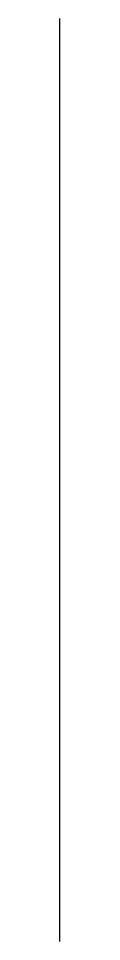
# Model space of a CAD drawing. Header units: metres. Extents: x 4 to 4, y 0 to 3.
import ezdxf

# ---------------------------------------------------------------- set-up
doc = ezdxf.new("R2010")
doc.units = ezdxf.units.M

# ---------------------------------------------------------------- blocks, each defined once
blk = doc.blocks.new('COLUMN')
blk.add_line((0, 0), (0, 3))

msp = doc.modelspace()

# ---------------------------------------------------------------- block references
at = {"layer": 'STRUCTURE'}
msp.add_blockref('COLUMN', (4, 0), dxfattribs=at)

doc.saveas('drawing.dxf')
